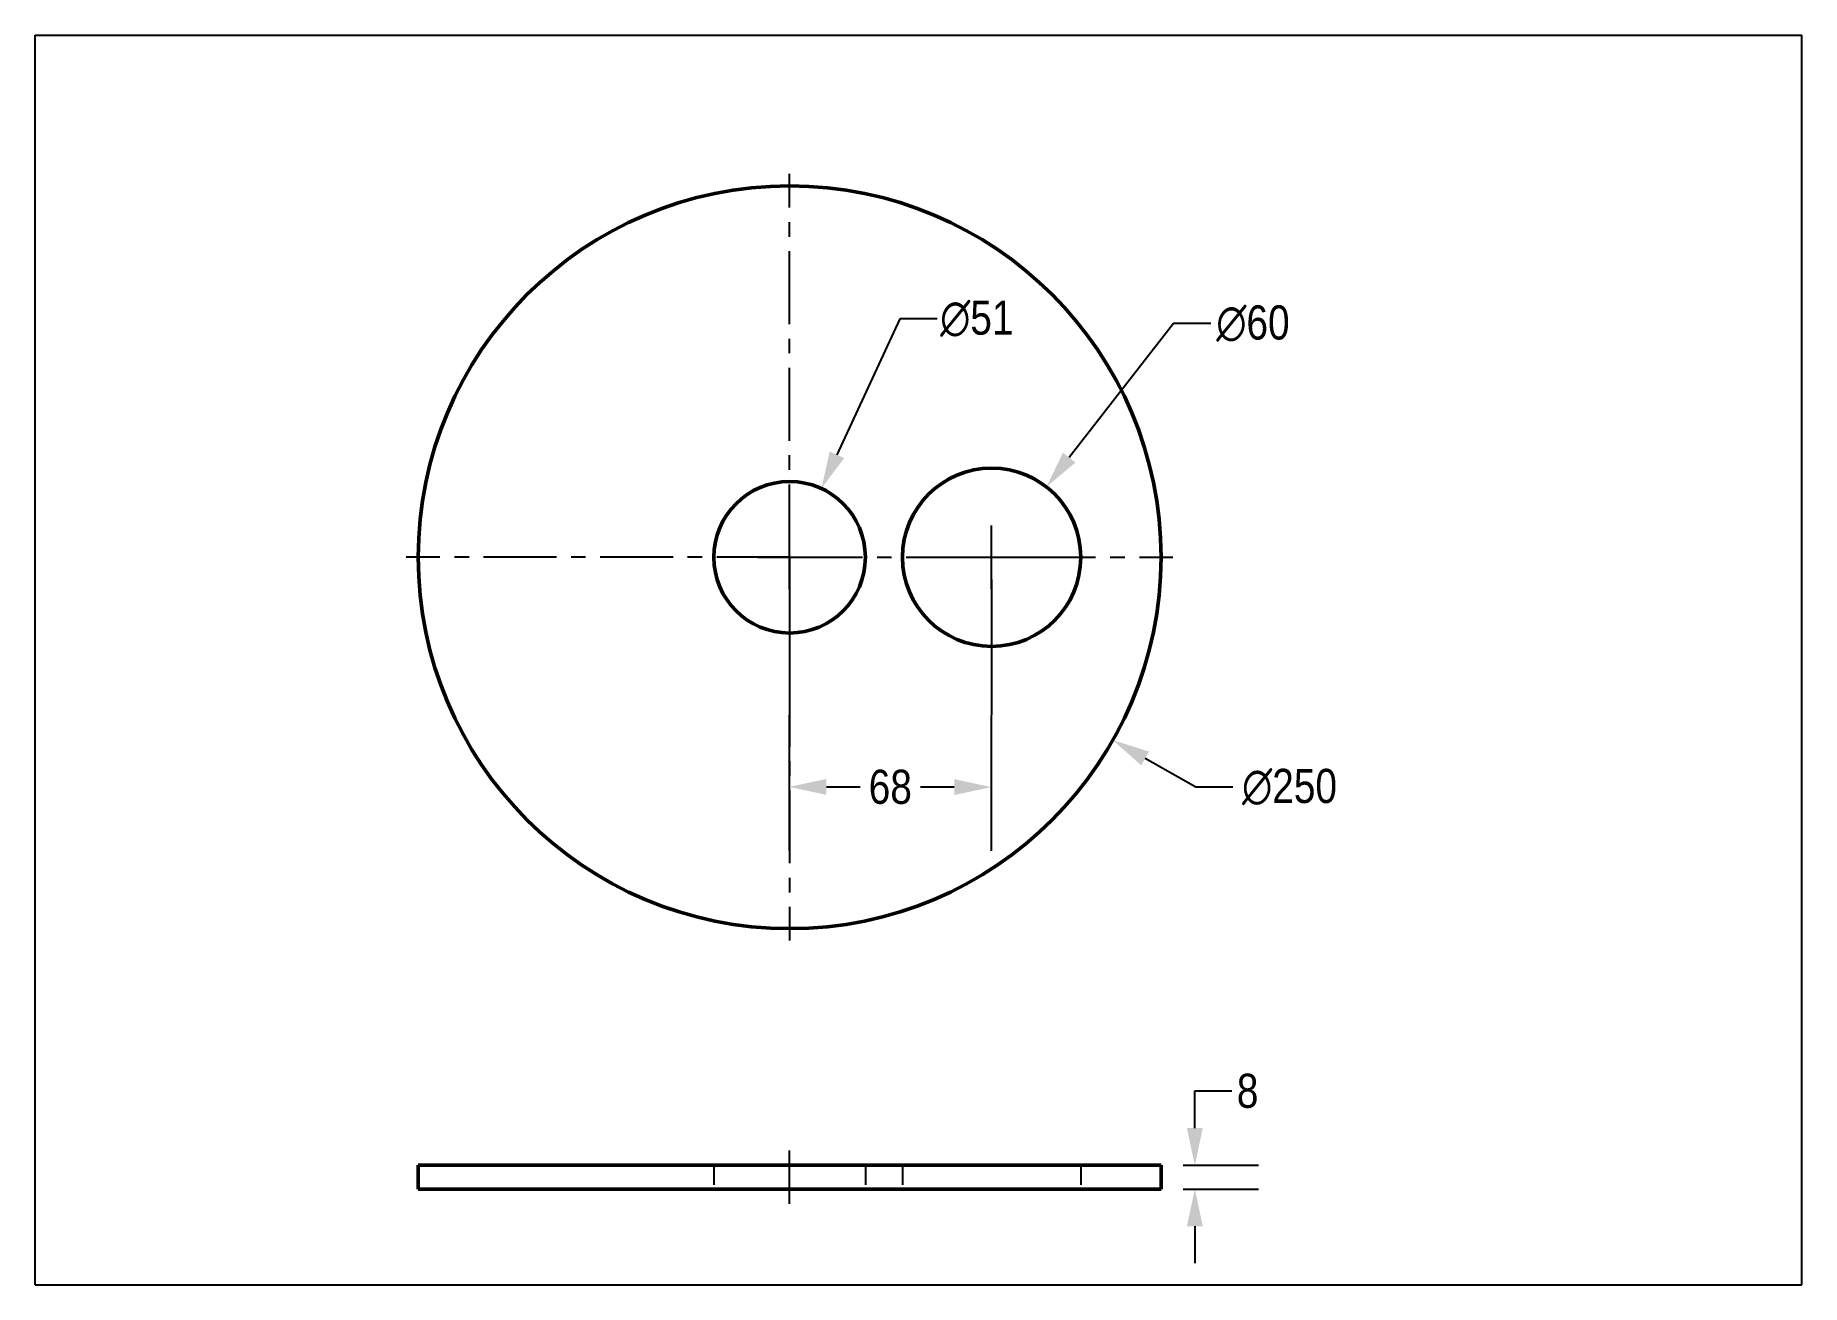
# Model space of a CAD drawing. Header units: millimetres. Extents: x 67 to 661, y 351 to 772.
import ezdxf

# ---------------------------------------------------------------- set-up
doc = ezdxf.new("R2010")
doc.units = ezdxf.units.MM
doc.header["$LTSCALE"] = 65.395
doc.header["$PDMODE"] = 3
doc.header["$PDSIZE"] = 8
doc.linetypes.add('CENTER', pattern=[0.6, 0.375, -0.075, 0.075, -0.075])
doc.linetypes.add('HIDDEN', pattern=[0.2, 0.1, -0.1])
doc.layers.get('0').update_dxf_attribs({"linetype": 'CONTINUOUS'})
doc.layers.get('Defpoints').update_dxf_attribs({"linetype": 'CONTINUOUS'})
doc.layers.add('02___PRT_ALL_AXES', color=7, linetype='CONTINUOUS')
doc.styles.get("Standard").update_dxf_attribs({"font": 'txt', "width": 0.85})
doc.dimstyles.get("Standard").update_dxf_attribs({"dimtxt": 3.5, "dimasz": 3.5, "dimexe": 0.18, "dimexo": 0.0625, "dimgap": 0.09, "dimtad": 1, "dimdsep": 46, "dimtxsty": 'Standard', "dimblk": '_FILLED', "dimblk1": '_FILLED', "dimblk2": '_FILLED', "dimcen": 0.09, "dimadec": 0, "dimazin": 0, "dimtol": 1, "dimtp": 0.01, "dimtm": 0.01, "dimtfac": 1, "dimtofl": 0, "dimtmove": 0, "dimatfit": 3, "dimldrblk": '_FILLED', "dimfxl": 1, "dimtolj": 1, "dimarcsym": 0})

# ---------------------------------------------------------------- blocks, each defined once
blk = doc.blocks.new('_FILLED')
at = {"color": 0, "linetype": 'ByBlock'}
blk.add_solid([(0, 0), (-1, 0.214), (-1, -0.214)], dxfattribs=at)
blk = doc.blocks.new('*D10')
at = {"color": 0, "lineweight": -2, "transparency": 16777216}
for p, q in [((457.05, 403.85), (457.05, 416.35)), ((457.05, 416.35), (469.55, 416.35)), ((453.09, 391.35), (478.45, 391.35)), ((453.09, 383.35), (478.45, 383.35)), ((457.05, 370.85), (457.05, 358.35))]:
    blk.add_line(p, q, dxfattribs=at)
at = {"layer": 'Defpoints', "color": 0, "transparency": 16777216}
for p in [(445.66, 391.35), (445.66, 383.35), (457.05, 383.35)]:
    blk.add_point(p, dxfattribs=at)
at = {"color": 0, "lineweight": -2, "transparency": 16777216, "xscale": 12.5, "yscale": 12.5, "zscale": 12.5}
for p, rotation in [((457.05, 391.35), 270), ((457.05, 383.35), 90)]:
    blk.add_blockref('_FILLED', p, dxfattribs=dict(at, rotation=rotation))
at = {"color": 0, "transparency": 16777216, "insert": (474.81, 416.35), "char_height": 11.5, "attachment_point": 5}
blk.add_mtext('\\A1;8', dxfattribs=at)
blk = doc.blocks.new('*D11')
at = {"color": 0, "lineweight": -2, "transparency": 16777216}
for p, q in [((320.66, 585.29), (320.66, 606.69)), ((309.95, 595.99), (331.36, 595.99)), ((457.33, 518.65), (440.32, 528.27)), ((469.83, 518.65), (457.33, 518.65))]:
    blk.add_line(p, q, dxfattribs=at)
at = {"layer": 'Defpoints', "color": 0, "transparency": 16777216}
for p in [(211.87, 657.56), (429.44, 534.43)]:
    blk.add_point(p, dxfattribs=at)
at = {"color": 0, "lineweight": -2, "transparency": 16777216, "xscale": 12.5, "yscale": 12.5, "zscale": 12.5, "rotation": 150.4932548027685}
blk.add_blockref('_FILLED', (429.44, 534.43), dxfattribs=at)
at = {"color": 0, "transparency": 16777216, "insert": (488.93, 518.65), "char_height": 11.5, "attachment_point": 5}
blk.add_mtext('\\A1;∅250', dxfattribs=at)
blk = doc.blocks.new('*D12')
at = {"color": 0, "lineweight": -2, "transparency": 16777216}
for p, q in [((320.65, 588.56), (320.52, 497.3)), ((388.65, 588.47), (388.52, 497.21)), ((333.05, 518.69), (344.41, 518.67)), ((376.05, 518.63), (364.7, 518.65))]:
    blk.add_line(p, q, dxfattribs=at)
at = {"layer": 'Defpoints', "color": 0, "transparency": 16777216}
for p in [(320.66, 595.99), (388.66, 595.9), (388.55, 518.62)]:
    blk.add_point(p, dxfattribs=at)
at = {"color": 0, "lineweight": -2, "transparency": 16777216, "xscale": 12.5, "yscale": 12.5, "zscale": 12.5}
for p, rotation in [((320.55, 518.71), 179.9241673948817), ((388.55, 518.62), 359.9241673948817)]:
    blk.add_blockref('_FILLED', p, dxfattribs=dict(at, rotation=rotation))
at = {"color": 0, "transparency": 16777216, "insert": (354.55, 518.66), "char_height": 11.5, "attachment_point": 5, "rotation": 359.92417}
blk.add_mtext('\\A1;68', dxfattribs=at)
blk = doc.blocks.new('*D13')
at = {"color": 0, "lineweight": -2, "transparency": 16777216}
for p, q in [((449.9, 674.64), (414.77, 629.53)), ((462.4, 674.64), (449.9, 674.64)), ((388.66, 585.29), (388.66, 606.69)), ((377.95, 595.99), (399.36, 595.99))]:
    blk.add_line(p, q, dxfattribs=at)
at = {"layer": 'Defpoints', "color": 0, "transparency": 16777216}
for p in [(407.09, 619.66), (370.22, 572.32)]:
    blk.add_point(p, dxfattribs=at)
at = {"color": 0, "lineweight": -2, "transparency": 16777216, "xscale": 12.5, "yscale": 12.5, "zscale": 12.5, "rotation": 232.0924510534977}
blk.add_blockref('_FILLED', (407.09, 619.66), dxfattribs=at)
at = {"color": 0, "transparency": 16777216, "insert": (476.62, 674.64), "char_height": 11.5, "attachment_point": 5}
blk.add_mtext('\\A1;∅60', dxfattribs=at)
blk = doc.blocks.new('*D14')
at = {"color": 0, "lineweight": -2, "transparency": 16777216}
for p, q in [((357.78, 676.28), (336.6, 630.48)), ((370.28, 676.28), (357.78, 676.28)), ((320.66, 585.29), (320.66, 606.69)), ((309.95, 595.99), (331.36, 595.99))]:
    blk.add_line(p, q, dxfattribs=at)
at = {"layer": 'Defpoints', "color": 0, "transparency": 16777216}
for p in [(331.36, 619.14), (309.95, 572.85)]:
    blk.add_point(p, dxfattribs=at)
at = {"color": 0, "lineweight": -2, "transparency": 16777216, "xscale": 12.5, "yscale": 12.5, "zscale": 12.5, "rotation": 245.1845178403303}
blk.add_blockref('_FILLED', (331.36, 619.14), dxfattribs=at)
at = {"color": 0, "transparency": 16777216, "insert": (383.68, 676.28), "char_height": 11.5, "attachment_point": 5}
blk.add_mtext('\\A1;∅51', dxfattribs=at)

msp = doc.modelspace()

# ---------------------------------------------------------------- linework, layer by layer
at = {"color": 7, "linetype": 'Continuous'}
for p, q in [((66.79, 351.16), (66.79, 771.66)), ((66.79, 771.66), (661.29, 771.66)), ((661.29, 351.16), (661.29, 771.66)), ((66.79, 351.16), (661.29, 351.16))]:
    msp.add_line(p, q, dxfattribs=at)
at = {"layer": '02___PRT_ALL_AXES', "color": 7, "linetype": 'CENTER'}
for p, q in [((320.66, 595.99), (320.66, 724.99)), ((320.66, 595.99), (191.66, 595.99)), ((320.66, 595.99), (320.66, 466.99)), ((320.66, 595.99), (449.66, 595.99)), ((320.66, 378.35), (320.66, 396.35))]:
    msp.add_line(p, q, dxfattribs=at)
at = {"layer": '02___PRT_ALL_AXES', "color": 7, "linetype": 'Continuous', "lineweight": 50}
for p, q in [((195.66, 391.35), (195.66, 383.35)), ((445.66, 391.35), (195.66, 391.35)), ((445.66, 391.35), (445.66, 383.35)), ((445.66, 383.35), (195.66, 383.35))]:
    msp.add_line(p, q, dxfattribs=at)
at = {"layer": '02___PRT_ALL_AXES', "color": 8, "linetype": 'HIDDEN'}
for p, q in [((295.16, 391.35), (295.16, 383.35)), ((346.16, 391.35), (346.16, 383.35)), ((358.66, 391.35), (358.66, 383.35)), ((418.66, 391.35), (418.66, 383.35))]:
    msp.add_line(p, q, dxfattribs=at)
at = {"layer": '02___PRT_ALL_AXES', "color": 7, "linetype": 'Continuous', "lineweight": 50}
for centre, radius in [((320.66, 595.99), 125), ((388.66, 595.99), 30), ((320.66, 595.99), 25.5)]:
    msp.add_circle(centre, radius, dxfattribs=at)

# ---------------------------------------------------------------- dimensions: what is measured, and where the dimension line sits
for p1, p2, picture, middle in [((309.95, 572.85), (331.36, 619.14), '*D14', (383.68, 676.28)), ((370.22, 572.32), (407.09, 619.66), '*D13', (476.62, 674.64)), ((211.87, 657.56), (429.44, 534.43), '*D11', (488.93, 518.65))]:
    dim = msp.add_diameter_dim_2p(p1=p1, p2=p2, dimstyle='Standard', override={"dimtxt": 11.5, "dimasz": 12.5, "dimexe": 21.402, "dimexo": 7.43125, "dimgap": 2, "dimtad": 0, "dimtoh": 1, "dimdec": 0, "dimzin": 0, "dimcen": 10.701, "dimtol": 0, "dimtdec": 0, "dimtzin": 0})
    dim.commit()
    dim.dimension.update_dxf_attribs({"geometry": picture, "text_midpoint": middle, "dimtype": 163})
dim = msp.add_aligned_dim(p1=(320.66, 595.99), p2=(388.66, 595.9), distance=-77.29, dimstyle='Standard', override={"dimtxt": 11.5, "dimasz": 12.5, "dimexe": 21.402, "dimexo": 7.43125, "dimgap": 2, "dimtad": 0, "dimtoh": 1, "dimdec": 0, "dimzin": 0, "dimcen": 10.701, "dimtol": 0, "dimtdec": 0, "dimtzin": 0})
dim.commit()
dim.dimension.update_dxf_attribs({"geometry": '*D12', "text_midpoint": (354.55, 518.66)})
dim = msp.add_linear_dim(base=(457.05, 383.35), p1=(445.66, 391.35), p2=(445.66, 383.35), angle=90, dimstyle='Standard', override={"dimtxt": 11.5, "dimasz": 12.5, "dimexe": 21.402, "dimexo": 7.43125, "dimgap": 2, "dimtad": 0, "dimtoh": 1, "dimdec": 0, "dimzin": 0, "dimcen": 10.701, "dimtol": 0, "dimtdec": 0, "dimtzin": 0})
dim.commit()
dim.dimension.update_dxf_attribs({"geometry": '*D10', "text_midpoint": (474.81, 416.35), "dimtype": 160})

doc.saveas('drawing.dxf')
